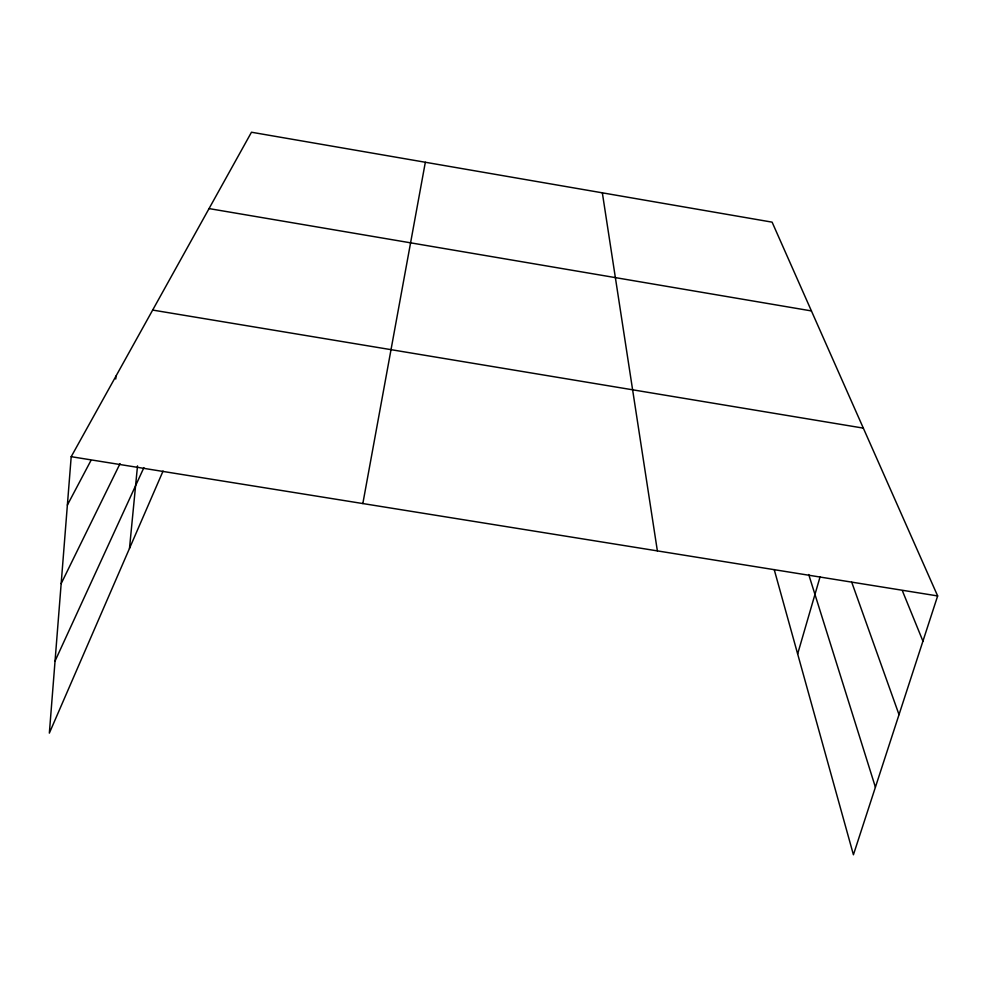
<?xml version="1.0" encoding="UTF-8"?>
<svg xmlns="http://www.w3.org/2000/svg" width="987" height="987" viewBox="0 0 987 987"><rect width="100%" height="100%" fill="white"/><g stroke="black" fill="none" stroke-linecap="round" stroke-linejoin="round"><path stroke-width="1.48" d="M774.215 569.573L853.422 854.767L937.65 595.938L772.105 222.149L251.475 132.233L71.2 456.685L49.35 733.119L163.065 471.046M115.738 379.008L116.01 376.047M129.494 548.414L137.514 465.889M362.834 503.555L425.335 162.263M797.656 653.937L820.111 576.716M55.038 661.068L143.892 467.616M61.169 583.613L120.056 463.606M67.375 505.073L90.866 460.633M71.2 456.685L937.65 595.938M152.664 310.066L863.329 428.124M209.047 208.59L811.413 310.917M902.5 591.053L922.931 641.155M851.744 582.256L899.021 714.637M808.723 574.52L875.407 787.194M602.341 192.835L657.367 550.882"/></g></svg>
